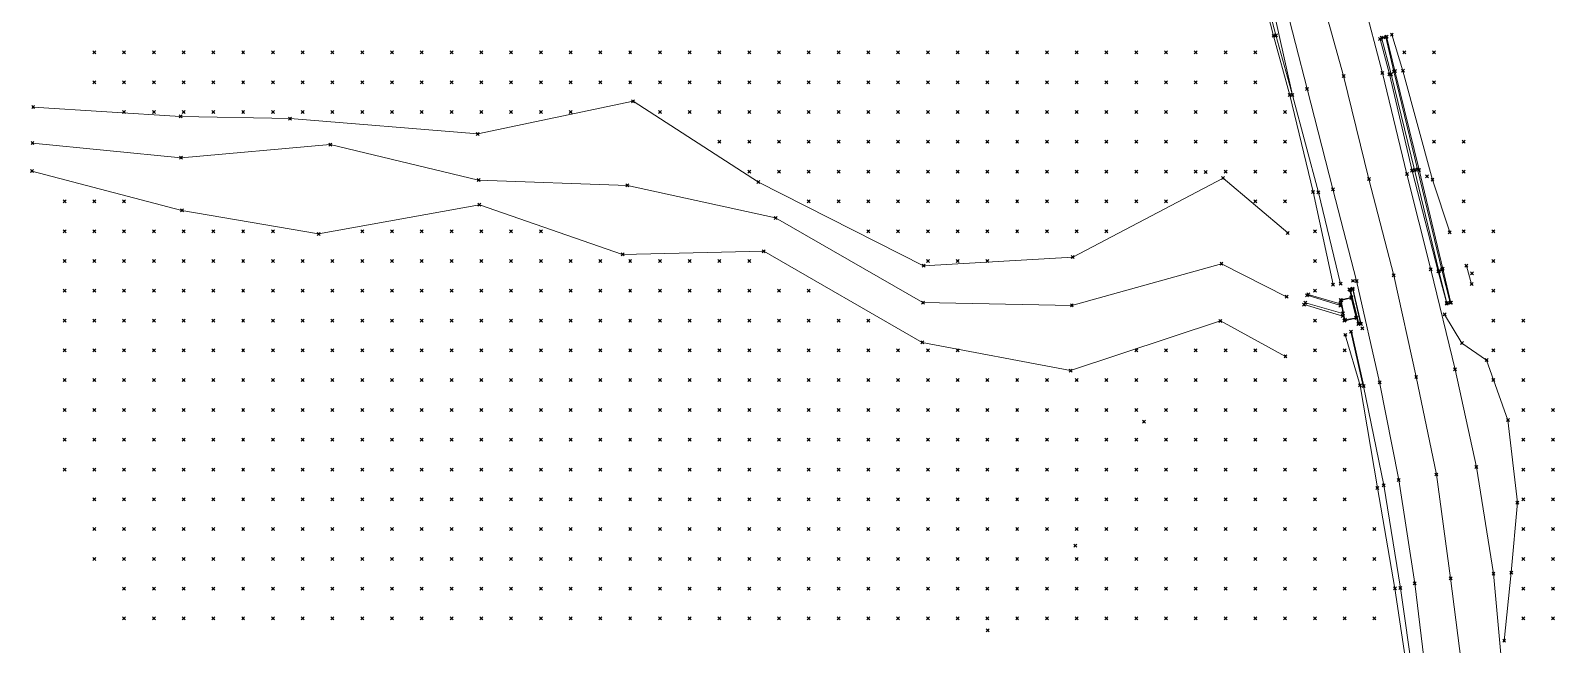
# Model space of a CAD drawing. Header units: metres. Extents: x 441556 to 446409, y 432338 to 461058.
# Drawn here: x 442397.5 to 442551, y 455675.7 to 455737.5 of the extents above; entities that cross this region are included whole.
import ezdxf

# ---------------------------------------------------------------- set-up
doc = ezdxf.new("R2010")
doc.units = ezdxf.units.M
doc.header["$MEASUREMENT"] = 0
doc.header["$PDMODE"] = 35
doc.header["$PDSIZE"] = 0.15
for name, color, linetype, lineweight in [('DTM-BRE-RevN_GRP_ CAROSABIL', 2, 'Continuous', 0), ('DTM-BRE-RevN_GRP_ACOSTAMENT', 2, 'Continuous', 0), ('DTM-BRE-RevN_GRP_AX', 2, 'Continuous', 0), ('DTM-BRE-RevN_GRP_CAMERA CADERE JOS', 2, 'Continuous', 0), ('DTM-BRE-RevN_GRP_CAMERA CADERE SUS', 2, 'Continuous', 0), ('DTM-BRE-RevN_GRP_CANAL', 2, 'Continuous', 0), ('DTM-BRE-RevN_GRP_FIRUL APEI', 2, 'Continuous', 0), ('DTM-BRE-RevN_GRP_PARAPET BETON_JOS', 2, 'Continuous', 0), ('DTM-BRE-RevN_GRP_PARAPET BETON_SUS', 2, 'Continuous', 0), ('DTM-BRE-RevN_GRP_RAU', 2, 'Continuous', 0), ('DTM-BRE-RevN_GRP_SANT BETON JOS', 2, 'Continuous', 0), ('DTM-BRE-RevN_GRP_SANT BETON SUS', 2, 'Continuous', 0), ('DTM-BRE-RevN_GRP_TALUZ SUS', 2, 'Continuous', 0), ('DTM-BRE-RevN_GRP_ZID SPRIJIN JOS', 2, 'Continuous', 0), ('DTM-BRE-RevN_GRP_ZID SPRIJIN SUS', 2, 'Continuous', 0), ('DTM-BRE-RevN_YP_RevG', 1, 'Continuous', 0), ('DTM-BRE-RevN_YP_RevK_0YP', 1, 'Continuous', 0), ('DTM-BRE-RevN_YP_RevN', 1, 'Continuous', 30), ('DTM-NOK-RevN_LIDAR_co_lidar', 91, 'Continuous', 0), ('DTM-NOK-RevN_RTK', 32, 'Continuous', 0)]:
    doc.layers.add(name, color=color, linetype=linetype, lineweight=lineweight)

msp = doc.modelspace()

# ---------------------------------------------------------------- linework, layer by layer
at = {"layer": 'DTM-BRE-RevN_GRP_ CAROSABIL'}
for p, q in [((442523.661, 455741.172, 365.304), (442526.093, 455731.658, 365.278)), ((442531.255, 455742.562, 365.131), (442533.689, 455733.25, 365.251)), ((442533.689, 455733.25, 365.251), (442536.16, 455723.083, 365.33)), ((442526.093, 455731.658, 365.278), (442528.703, 455721.552, 365.219)), ((442536.16, 455723.083, 365.33), (442538.567, 455713.488, 365.336)), ((442528.703, 455721.552, 365.219), (442531.088, 455712.329, 365.204)), ((442538.567, 455713.488, 365.336), (442541.008, 455703.41, 365.351)), ((442531.088, 455712.329, 365.204), (442533.41, 455702.128, 365.21)), ((442541.008, 455703.41, 365.351), (442543.159, 455693.591, 365.308)), ((442533.41, 455702.128, 365.21), (442535.333, 455692.284, 365.05)), ((442543.159, 455693.591, 365.308), (442544.882, 455682.862, 365.295)), ((442535.333, 455692.284, 365.05), (442536.95, 455681.875, 365.142)), ((442544.882, 455682.862, 365.295), (442545.829, 455672.532, 365.248)), ((442536.95, 455681.875, 365.142), (442538.191, 455671.757, 365.074))]:
    msp.add_line(p, q, dxfattribs=at)
at = {"layer": 'DTM-BRE-RevN_GRP_ACOSTAMENT'}
for p, q in [((442539.962, 455708.949, 365.395), (442541.699, 455706.062, 365.388)), ((442541.699, 455706.062, 365.388), (442544.187, 455704.352, 365.39)), ((442544.187, 455704.352, 365.39), (442546.338, 455698.314, 365.331)), ((442546.338, 455698.314, 365.331), (442547.289, 455690.015, 365.264)), ((442547.289, 455690.015, 365.264), (442546.664, 455682.967, 365.308)), ((442546.664, 455682.967, 365.308), (442545.957, 455676.103, 365.278))]:
    msp.add_line(p, q, dxfattribs=at)
at = {"layer": 'DTM-BRE-RevN_GRP_AX'}
for p, q in [((442529.773, 455732.962, 365.228), (442527.253, 455742.061, 365.206)), ((442532.335, 455722.572, 365.321), (442529.773, 455732.962, 365.228)), ((442534.829, 455712.885, 365.231), (442532.335, 455722.572, 365.321)), ((442537.09, 455702.654, 365.222), (442534.829, 455712.885, 365.231)), ((442539.138, 455692.838, 365.201), (442537.09, 455702.654, 365.222)), ((442540.565, 455682.393, 365.183), (442539.138, 455692.838, 365.201)), ((442541.856, 455672.253, 365.105), (442540.565, 455682.393, 365.183))]:
    msp.add_line(p, q, dxfattribs=at)
at = {"layer": 'DTM-BRE-RevN_GRP_CAMERA CADERE JOS'}
for p, q in [((442529.545, 455710.365, 363.741), (442530.553, 455710.614, 363.814)), ((442530.553, 455710.614, 363.814), (442531.031, 455708.62, 363.639)), ((442529.915, 455708.412, 363.745), (442529.545, 455710.365, 363.741)), ((442531.031, 455708.62, 363.639), (442529.915, 455708.412, 363.745))]:
    msp.add_line(p, q, dxfattribs=at)
at = {"layer": 'DTM-BRE-RevN_GRP_CAMERA CADERE SUS'}
for p, q in [((442529.476, 455710.407, 365.773), (442530.557, 455710.672, 364.987)), ((442529.858, 455708.323, 365.811), (442529.476, 455710.407, 365.773)), ((442530.557, 455710.672, 364.987), (442531.08, 455708.585, 364.958)), ((442531.08, 455708.585, 364.958), (442529.858, 455708.323, 365.811))]:
    msp.add_line(p, q, dxfattribs=at)
at = {"layer": 'DTM-BRE-RevN_GRP_CANAL'}
msp.add_line((442542.675, 455712.004, 364.599), (442542.15, 455713.848, 364.605), dxfattribs=at)
at = {"layer": 'DTM-BRE-RevN_GRP_FIRUL APEI'}
for p, q in [((442397.684, 455726.201, 420.367), (442412.659, 455724.732, 411.711)), ((442412.659, 455724.732, 411.711), (442427.686, 455726.045, 403.162)), ((442427.686, 455726.045, 403.162), (442442.622, 455722.478, 395.925)), ((442442.622, 455722.478, 395.925), (442457.615, 455721.949, 391.175)), ((442457.615, 455721.949, 391.175), (442472.556, 455718.67, 386.175)), ((442472.556, 455718.67, 386.175), (442487.4, 455710.143, 380.532)), ((442502.398, 455709.864, 374.247), (442517.478, 455714.055, 369.728)), ((442517.478, 455714.055, 369.728), (442524.039, 455710.729, 367.036)), ((442487.4, 455710.143, 380.532), (442502.398, 455709.864, 374.247))]:
    msp.add_line(p, q, dxfattribs=at)
at = {"layer": 'DTM-BRE-RevN_GRP_PARAPET BETON_JOS'}
for p, q in [((442533.449, 455736.673, 365.242), (442534.11, 455736.918, 364.957)), ((442534.393, 455733.141, 365.268), (442533.449, 455736.673, 365.242)), ((442534.11, 455736.918, 364.957), (442534.954, 455733.475, 364.826)), ((442534.954, 455733.475, 364.826), (442537.386, 455723.503, 365.559)), ((442536.672, 455723.424, 365.359), (442534.393, 455733.141, 365.268)), ((442539.31, 455713.284, 365.397), (442536.672, 455723.424, 365.359)), ((442537.386, 455723.503, 365.559), (442539.773, 455713.548, 364.773)), ((442539.773, 455713.548, 364.773), (442540.592, 455710.137, 365.226)), ((442540.18, 455710.04, 365.422), (442539.31, 455713.284, 365.397)), ((442530.366, 455711.464, 364.984), (442530.695, 455711.559, 365.174)), ((442531.252, 455707.977, 364.978), (442530.366, 455711.464, 364.984)), ((442530.695, 455711.559, 365.174), (442531.536, 455707.982, 365.256)), ((442540.592, 455710.137, 365.226), (442540.18, 455710.04, 365.422)), ((442531.536, 455707.982, 365.256), (442531.252, 455707.977, 364.978))]:
    msp.add_line(p, q, dxfattribs=at)
at = {"layer": 'DTM-BRE-RevN_GRP_PARAPET BETON_SUS'}
for p, q in [((442533.611, 455736.834, 365.572), (442534.024, 455736.851, 365.581)), ((442534.559, 455733.128, 365.723), (442533.611, 455736.834, 365.572)), ((442534.024, 455736.851, 365.581), (442534.851, 455733.41, 365.678)), ((442536.93, 455723.509, 365.853), (442534.559, 455733.128, 365.723)), ((442534.851, 455733.41, 365.678), (442537.238, 455723.577, 365.837)), ((442539.377, 455713.336, 365.577), (442536.93, 455723.509, 365.853)), ((442537.238, 455723.577, 365.837), (442539.693, 455713.444, 365.519)), ((442540.176, 455710.088, 365.541), (442539.377, 455713.336, 365.577)), ((442539.693, 455713.444, 365.519), (442540.53, 455710.142, 365.536)), ((442530.467, 455711.41, 365.504), (442530.702, 455711.462, 365.529)), ((442531.322, 455708.013, 365.513), (442530.467, 455711.41, 365.504)), ((442530.702, 455711.462, 365.529), (442531.498, 455708.029, 365.488)), ((442540.53, 455710.142, 365.536), (442540.176, 455710.088, 365.541)), ((442531.498, 455708.029, 365.488), (442531.322, 455708.013, 365.513))]:
    msp.add_line(p, q, dxfattribs=at)
at = {"layer": 'DTM-BRE-RevN_GRP_RAU'}
for p, q in [((442442.551, 455727.121, 397.376), (442458.189, 455730.421, 394.982)), ((442458.189, 455730.421, 394.982), (442470.823, 455722.276, 387.6)), ((442397.751, 455729.825, 421.554), (442412.605, 455728.886, 414.021)), ((442412.605, 455728.886, 414.021), (442423.63, 455728.664, 409.465)), ((442423.63, 455728.664, 409.465), (442442.551, 455727.121, 397.376)), ((442397.631, 455723.389, 421.679), (442412.735, 455719.422, 416.261)), ((442470.823, 455722.276, 387.6), (442487.469, 455713.856, 383.389)), ((442502.488, 455714.72, 377.675), (442517.639, 455722.679, 375.165)), ((442517.639, 455722.679, 375.165), (442524.158, 455717.156, 369.465)), ((442426.51, 455717.056, 408.496), (442442.714, 455719.99, 396.83)), ((442442.714, 455719.99, 396.83), (442457.138, 455714.992, 394.08)), ((442412.735, 455719.422, 416.261), (442426.51, 455717.056, 408.496)), ((442457.138, 455714.992, 394.08), (442471.357, 455715.318, 388.028)), ((442471.357, 455715.318, 388.028), (442487.326, 455706.143, 383.818)), ((442487.469, 455713.856, 383.389), (442502.488, 455714.72, 377.675)), ((442502.276, 455703.293, 379.961), (442517.371, 455708.306, 372.603)), ((442517.371, 455708.306, 372.603), (442523.927, 455704.73, 372.036)), ((442487.326, 455706.143, 383.818), (442502.276, 455703.293, 379.961))]:
    msp.add_line(p, q, dxfattribs=at)
at = {"layer": 'DTM-BRE-RevN_GRP_SANT BETON JOS'}
for p, q in [((442529.464, 455709.843, 365.495), (442526.106, 455710.885, 366.054)), ((442529.708, 455709.06, 365.513), (442525.935, 455710.136, 366.06))]:
    msp.add_line(p, q, dxfattribs=at)
at = {"layer": 'DTM-BRE-RevN_GRP_SANT BETON SUS'}
for p, q in [((442529.437, 455710.032, 365.941), (442526.214, 455710.965, 366.527)), ((442529.697, 455708.786, 365.942), (442525.805, 455709.936, 366.541))]:
    msp.add_line(p, q, dxfattribs=at)
at = {"layer": 'DTM-BRE-RevN_GRP_TALUZ SUS'}
for p, q in [((442535.756, 455733.492, 364.76), (442534.639, 455737.125, 364.947)), ((442538.737, 455722.511, 365.514), (442535.756, 455733.492, 364.76)), ((442540.476, 455717.224, 365.44), (442538.737, 455722.511, 365.514))]:
    msp.add_line(p, q, dxfattribs=at)
at = {"layer": 'DTM-BRE-RevN_GRP_ZID SPRIJIN JOS'}
msp.add_line((442522.957, 455737.053, 365.238), (442521.974, 455740.809, 365.249), dxfattribs=at)
at = {"layer": 'DTM-BRE-RevN_GRP_ZID SPRIJIN SUS'}
msp.add_line((442522.73, 455737.002, 366.14), (442521.781, 455740.705, 366.203), dxfattribs=at)
at = {"layer": 'DTM-BRE-RevN_YP_RevG'}
for p, q in [((442522.73, 455737.002, 366.14), (442524.354, 455731.041, 366.081)), ((442524.626, 455731.044, 365.248), (442522.957, 455737.053, 365.238)), ((442524.354, 455731.041, 366.081), (442526.703, 455721.288, 365.964)), ((442527.238, 455721.245, 365.146), (442524.626, 455731.044, 365.248)), ((442526.703, 455721.288, 365.964), (442528.719, 455711.962, 365.828)), ((442529.473, 455712.04, 365.064), (442527.238, 455721.245, 365.146)), ((442529.94, 455706.898, 365.772), (442531.439, 455701.807, 365.744)), ((442531.439, 455701.807, 365.744), (442533.183, 455691.484, 365.772)), ((442533.82, 455691.755, 365.111), (442531.794, 455701.732, 365.062)), ((442533.183, 455691.484, 365.772), (442534.945, 455681.363, 365.751)), ((442535.499, 455681.403, 365.033), (442533.82, 455691.755, 365.111)), ((442534.945, 455681.363, 365.751), (442536.445, 455671.454, 365.751)), ((442536.892, 455671.7, 365.018), (442535.499, 455681.403, 365.033))]:
    msp.add_line(p, q, dxfattribs=at)
at = {"layer": 'DTM-BRE-RevN_YP_RevK_0YP'}
msp.add_line((442522.402, 455740.969, 365.183), (442524.626, 455731.044, 365.248), dxfattribs=at)
at = {"layer": 'DTM-BRE-RevN_YP_RevN'}
msp.add_line((442531.794, 455701.732, 365.062), (442530.536, 455707.22, 365.045), dxfattribs=at)
at = {"layer": 'DTM-NOK-RevN_LIDAR_co_lidar'}
for p in [(442403.912, 455735.329, 421.896), (442406.911, 455735.329, 421.152), (442409.911, 455735.329, 420.83), (442412.91, 455735.329, 420.114), (442415.909, 455735.329, 419.145), (442418.909, 455735.329, 417.481), (442421.908, 455735.329, 415.653), (442424.907, 455735.329, 413.066), (442427.907, 455735.329, 410.793), (442430.906, 455735.329, 409.14), (442433.905, 455735.329, 407.251), (442436.905, 455735.329, 404.929), (442439.904, 455735.329, 403.283), (442442.903, 455735.329, 402.751), (442445.903, 455735.329, 402.515), (442448.902, 455735.329, 401.461), (442451.901, 455735.329, 399.577), (442454.901, 455735.329, 398.392), (442457.9, 455735.329, 398.086), (442460.9, 455735.329, 397.546), (442463.899, 455735.329, 396.671), (442466.898, 455735.329, 396.142), (442469.898, 455735.329, 395.823), (442472.897, 455735.329, 394.977), (442475.896, 455735.329, 394.183), (442478.896, 455735.329, 392.554), (442481.895, 455735.329, 391.455), (442484.894, 455735.329, 390.249), (442487.894, 455735.329, 388.651), (442490.893, 455735.329, 387.306), (442493.892, 455735.329, 386.203), (442496.892, 455735.329, 385.121), (442499.891, 455735.329, 383.403), (442502.89, 455735.329, 381.316), (442505.89, 455735.329, 379.392), (442508.889, 455735.329, 377.748), (442511.888, 455735.329, 375.886), (442514.888, 455735.329, 373.52), (442517.887, 455735.329, 371.033), (442520.886, 455735.329, 368.176), (442535.883, 455735.329, 363.792), (442538.882, 455735.329, 362.556), (442403.912, 455732.33, 419.489), (442406.911, 455732.33, 418.35), (442409.911, 455732.33, 417.855), (442412.91, 455732.33, 417.537), (442415.909, 455732.33, 416.488), (442418.909, 455732.33, 414.925), (442421.908, 455732.33, 413.208), (442424.907, 455732.33, 410.564), (442427.907, 455732.33, 408.416), (442430.906, 455732.33, 406.641), (442433.905, 455732.33, 405.329), (442436.905, 455732.33, 403.254), (442439.904, 455732.33, 401.376), (442442.903, 455732.33, 400.503), (442445.903, 455732.33, 399.675), (442448.902, 455732.33, 398.47), (442451.901, 455732.33, 397.202), (442454.901, 455732.33, 396.5), (442457.9, 455732.33, 396.327), (442460.9, 455732.33, 395.9), (442463.899, 455732.33, 395), (442466.898, 455732.33, 394.19), (442469.898, 455732.33, 393.609), (442472.897, 455732.33, 392.741), (442475.896, 455732.33, 392), (442478.896, 455732.33, 390.781), (442481.895, 455732.33, 390.102), (442484.894, 455732.33, 389.403), (442487.894, 455732.33, 388.235), (442490.893, 455732.33, 387.089), (442493.892, 455732.33, 386.072), (442496.892, 455732.33, 384.979), (442499.891, 455732.33, 383.648), (442502.89, 455732.33, 382.453), (442505.89, 455732.33, 381.264), (442508.889, 455732.33, 379.494), (442511.888, 455732.33, 377.092), (442514.888, 455732.33, 374.474), (442517.887, 455732.33, 371.707), (442520.886, 455732.33, 368.692), (442538.882, 455732.33, 363.055), (442406.911, 455729.33, 416.516), (442409.911, 455729.33, 415.257), (442412.91, 455729.33, 414.784), (442415.909, 455729.33, 413.653), (442418.909, 455729.33, 412.007), (442421.908, 455729.33, 410.21), (442424.907, 455729.33, 408.051), (442427.907, 455729.33, 405.957), (442430.906, 455729.33, 403.736), (442433.905, 455729.33, 402.518), (442436.905, 455729.33, 401.048), (442439.904, 455729.33, 399.485), (442442.903, 455729.33, 398.471), (442445.903, 455729.33, 397.372), (442448.902, 455729.33, 396.178), (442451.901, 455729.33, 395.244), (442460.9, 455729.33, 393.984), (442463.899, 455729.33, 393.425), (442466.898, 455729.33, 392.828), (442469.898, 455729.33, 391.866), (442472.897, 455729.33, 390.937), (442475.896, 455729.33, 390.003), (442478.896, 455729.33, 389.062), (442481.895, 455729.33, 388.534), (442484.894, 455729.33, 388.19), (442487.894, 455729.33, 387.413), (442490.893, 455729.33, 386.409), (442493.892, 455729.33, 385.531), (442496.892, 455729.33, 384.588), (442499.891, 455729.33, 383.627), (442502.89, 455729.33, 382.742), (442505.89, 455729.33, 381.77), (442508.889, 455729.33, 380.252), (442511.888, 455729.33, 378.064), (442514.888, 455729.33, 375.503), (442517.887, 455729.33, 372.62), (442520.886, 455729.33, 369.613), (442523.886, 455729.33, 367.089), (442538.882, 455729.33, 363.499), (442466.898, 455726.331, 391.257), (442469.898, 455726.331, 390.362), (442472.897, 455726.331, 389.479), (442475.896, 455726.331, 388.661), (442478.896, 455726.331, 387.856), (442481.895, 455726.331, 387.29), (442484.894, 455726.331, 386.994), (442487.894, 455726.331, 386.479), (442490.893, 455726.331, 385.621), (442493.892, 455726.331, 384.766), (442496.892, 455726.331, 383.92), (442499.891, 455726.331, 382.857), (442502.89, 455726.331, 381.756), (442505.89, 455726.331, 380.787), (442508.889, 455726.331, 379.746), (442511.888, 455726.331, 378.315), (442514.888, 455726.331, 376.344), (442517.887, 455726.331, 373.837), (442520.886, 455726.331, 370.821), (442523.886, 455726.331, 367.658), (442538.882, 455726.331, 364.021), (442541.882, 455726.331, 362.906), (442469.898, 455723.332, 388.814), (442472.897, 455723.332, 388.139), (442475.896, 455723.332, 387.538), (442478.896, 455723.332, 386.943), (442481.895, 455723.332, 386.467), (442484.894, 455723.332, 386.084), (442487.894, 455723.332, 385.591), (442490.893, 455723.332, 384.941), (442493.892, 455723.332, 384.089), (442496.892, 455723.332, 382.967), (442499.891, 455723.332, 381.708), (442502.89, 455723.332, 380.558), (442505.89, 455723.332, 379.525), (442508.889, 455723.332, 378.437), (442511.888, 455723.332, 377.331), (442514.888, 455723.332, 376.077), (442515.893, 455723.277, 375.866), (442517.887, 455723.332, 374.186), (442520.886, 455723.332, 371.596), (442523.886, 455723.332, 368.555), (442541.882, 455723.332, 363.617), (442400.913, 455720.332, 422.284), (442403.912, 455720.332, 420.534), (442406.911, 455720.332, 418.804), (442475.896, 455720.332, 386.104), (442478.896, 455720.332, 385.671), (442481.895, 455720.332, 385.785), (442484.894, 455720.332, 385.41), (442487.894, 455720.332, 384.877), (442490.893, 455720.332, 384.273), (442493.892, 455720.332, 383.486), (442496.892, 455720.332, 382.233), (442499.891, 455720.332, 380.589), (442502.89, 455720.332, 379.291), (442505.89, 455720.332, 378.226), (442508.889, 455720.332, 376.974), (442511.888, 455720.332, 375.7), (442520.886, 455720.332, 371.513), (442523.886, 455720.332, 369.442), (442541.882, 455720.332, 364.043), (442400.913, 455717.333, 423.964), (442403.912, 455717.333, 422.63), (442406.911, 455717.333, 420.769), (442409.911, 455717.333, 418.526), (442412.91, 455717.333, 417.056), (442415.909, 455717.333, 415.252), (442418.909, 455717.333, 414.094), (442421.908, 455717.333, 412.745), (442430.906, 455717.333, 407.693), (442433.905, 455717.333, 404.735), (442436.905, 455717.333, 402.629), (442439.904, 455717.333, 401.264), (442442.903, 455717.333, 399.593), (442445.903, 455717.333, 398.053), (442448.902, 455717.333, 396.708), (442481.895, 455717.333, 384.766), (442484.894, 455717.333, 384.608), (442487.894, 455717.333, 384.101), (442490.893, 455717.333, 383.488), (442493.892, 455717.333, 382.75), (442496.892, 455717.333, 381.674), (442499.891, 455717.333, 379.942), (442502.89, 455717.333, 378.139), (442505.89, 455717.333, 376.554), (442526.885, 455717.333, 367.019), (442541.882, 455717.333, 364.199), (442544.881, 455717.333, 363.123), (442400.913, 455714.334, 425.742), (442403.912, 455714.334, 424.565), (442406.911, 455714.334, 422.789), (442409.911, 455714.334, 420.819), (442412.91, 455714.334, 419.424), (442415.909, 455714.334, 418.037), (442418.909, 455714.334, 416.834), (442421.908, 455714.334, 415.5), (442424.907, 455714.334, 413.93), (442427.907, 455714.334, 412.278), (442430.906, 455714.334, 410.488), (442433.905, 455714.334, 408.596), (442436.905, 455714.334, 406.448), (442439.904, 455714.334, 404.605), (442442.903, 455714.334, 402.751), (442445.903, 455714.334, 400.707), (442448.902, 455714.334, 398.987), (442451.901, 455714.334, 397.498), (442454.901, 455714.334, 396.119), (442457.9, 455714.334, 394.125), (442460.9, 455714.334, 392.671), (442463.899, 455714.334, 391.207), (442466.898, 455714.334, 390.066), (442469.898, 455714.334, 388.973), (442487.894, 455714.334, 383.029), (442490.893, 455714.334, 382.255), (442493.892, 455714.334, 381.308), (442526.885, 455714.334, 367.18), (442544.881, 455714.334, 363.436), (442400.913, 455711.334, 428.085), (442403.912, 455711.334, 426.483), (442406.911, 455711.334, 424.848), (442409.911, 455711.334, 423.36), (442412.91, 455711.334, 421.901), (442415.909, 455711.334, 420.498), (442418.909, 455711.334, 419.116), (442421.908, 455711.334, 418.179), (442424.907, 455711.334, 416.88), (442427.907, 455711.334, 415.279), (442430.906, 455711.334, 413.745), (442433.905, 455711.334, 411.788), (442436.905, 455711.334, 409.852), (442439.904, 455711.334, 408.084), (442442.903, 455711.334, 406.072), (442445.903, 455711.334, 403.897), (442448.902, 455711.334, 401.81), (442451.901, 455711.334, 400.025), (442454.901, 455711.334, 398.392), (442457.9, 455711.334, 396), (442460.9, 455711.334, 394.112), (442463.899, 455711.334, 392.819), (442466.898, 455711.334, 391.778), (442469.898, 455711.334, 390.37), (442472.897, 455711.334, 388.312), (442475.896, 455711.334, 386.578), (442526.885, 455711.334, 366.998), (442544.881, 455711.334, 363.966), (442400.913, 455708.335, 430.201), (442403.912, 455708.335, 428.357), (442406.911, 455708.335, 427.058), (442409.911, 455708.335, 425.558), (442412.91, 455708.335, 424.344), (442415.909, 455708.335, 423.243), (442418.909, 455708.335, 421.948), (442421.908, 455708.335, 420.637), (442424.907, 455708.335, 419.841), (442427.907, 455708.335, 418.581), (442430.906, 455708.335, 416.854), (442433.905, 455708.335, 415.077), (442436.905, 455708.335, 413.184), (442439.904, 455708.335, 411), (442442.903, 455708.335, 408.814), (442445.903, 455708.335, 406.948), (442448.902, 455708.335, 405.031), (442451.901, 455708.335, 402.542), (442454.901, 455708.335, 399.877), (442457.9, 455708.335, 397.623), (442460.9, 455708.335, 395.716), (442463.899, 455708.335, 394.798), (442466.898, 455708.335, 394.202), (442469.898, 455708.335, 392.537), (442472.897, 455708.335, 389.944), (442475.896, 455708.335, 388.544), (442478.896, 455708.335, 386.734), (442481.895, 455708.335, 385.201), (442526.885, 455708.335, 367.45), (442544.881, 455708.335, 364.936), (442547.88, 455708.335, 363.536), (442400.913, 455705.336, 433.055), (442403.912, 455705.336, 430.976), (442406.911, 455705.336, 429.705), (442409.911, 455705.336, 428.321), (442412.91, 455705.336, 427.094), (442415.909, 455705.336, 426.336), (442418.909, 455705.336, 425.377), (442421.908, 455705.336, 423.542), (442424.907, 455705.336, 422.759), (442427.907, 455705.336, 422.141), (442430.906, 455705.336, 420.039), (442433.905, 455705.336, 418.27), (442436.905, 455705.336, 416.14), (442439.904, 455705.336, 413.493), (442442.903, 455705.336, 411.262), (442445.903, 455705.336, 409.02), (442448.902, 455705.336, 406.4), (442451.901, 455705.336, 403.715), (442454.901, 455705.336, 401.144), (442457.9, 455705.336, 399.545), (442460.9, 455705.336, 398.717), (442463.899, 455705.336, 397.777), (442466.898, 455705.336, 397.251), (442469.898, 455705.336, 395.712), (442472.897, 455705.336, 393.598), (442475.896, 455705.336, 391.659), (442478.896, 455705.336, 389.634), (442481.895, 455705.336, 387.966), (442484.894, 455705.336, 385.581), (442487.894, 455705.336, 382.957), (442490.893, 455705.336, 380.72), (442508.889, 455705.336, 376.513), (442511.888, 455705.336, 375.276), (442514.888, 455705.336, 373.824), (442517.887, 455705.336, 372.6), (442520.886, 455705.336, 371.625), (442526.885, 455705.336, 369.685), (442529.884, 455705.336, 366.63), (442544.881, 455705.336, 365.252), (442547.88, 455705.336, 363.823), (442400.913, 455702.336, 436.153), (442403.912, 455702.336, 433.193), (442406.911, 455702.336, 432.432), (442409.911, 455702.336, 431.292), (442412.91, 455702.336, 430.047), (442415.909, 455702.336, 429.138), (442418.909, 455702.336, 428.959), (442421.908, 455702.336, 427.554), (442424.907, 455702.336, 425.646), (442427.907, 455702.336, 423.804), (442430.906, 455702.336, 422.076), (442433.905, 455702.336, 420.041), (442436.905, 455702.336, 417.597), (442439.904, 455702.336, 414.764), (442442.903, 455702.336, 412.221), (442445.903, 455702.336, 410.152), (442448.902, 455702.336, 407.364), (442451.901, 455702.336, 404.178), (442454.901, 455702.336, 402.618), (442457.9, 455702.336, 402.104), (442460.9, 455702.336, 401.552), (442463.899, 455702.336, 400.754), (442466.898, 455702.336, 400.203), (442469.898, 455702.336, 399.148), (442472.897, 455702.336, 395.889), (442475.896, 455702.336, 394.242), (442478.896, 455702.336, 393.256), (442481.895, 455702.336, 391.445), (442484.894, 455702.336, 388.815), (442487.894, 455702.336, 385.276), (442490.893, 455702.336, 383.118), (442493.892, 455702.336, 381.722), (442496.892, 455702.336, 380.579), (442499.891, 455702.336, 379.978), (442502.89, 455702.336, 379.478), (442505.89, 455702.336, 378.378), (442508.889, 455702.336, 376.853), (442511.888, 455702.336, 375.579), (442514.888, 455702.336, 374.667), (442517.887, 455702.336, 373.844), (442520.886, 455702.336, 373.089), (442523.886, 455702.336, 372.172), (442526.885, 455702.336, 370.791), (442529.884, 455702.336, 367.543), (442544.881, 455702.336, 365.348), (442547.88, 455702.336, 364.294), (442400.913, 455699.337, 440.063), (442403.912, 455699.337, 437.882), (442406.911, 455699.337, 435.731), (442409.911, 455699.337, 434.663), (442412.91, 455699.337, 433.438), (442415.909, 455699.337, 432.691), (442418.909, 455699.337, 431.94), (442421.908, 455699.337, 430.262), (442424.907, 455699.337, 428.119), (442427.907, 455699.337, 425.678), (442430.906, 455699.337, 423.121), (442433.905, 455699.337, 420.757), (442436.905, 455699.337, 418.305), (442439.904, 455699.337, 415.251), (442442.903, 455699.337, 412.217), (442445.903, 455699.337, 409.601), (442448.902, 455699.337, 407.415), (442451.901, 455699.337, 406.292), (442454.901, 455699.337, 405.875), (442457.9, 455699.337, 405.482), (442460.9, 455699.337, 405.092), (442463.899, 455699.337, 404.571), (442466.898, 455699.337, 404.397), (442469.898, 455699.337, 404.126), (442472.897, 455699.337, 401.812), (442475.896, 455699.337, 398.346), (442478.896, 455699.337, 396.979), (442481.895, 455699.337, 395.211), (442484.894, 455699.337, 390.464), (442487.894, 455699.337, 387.48), (442490.893, 455699.337, 385.827), (442493.892, 455699.337, 384.079), (442496.892, 455699.337, 382.018), (442499.891, 455699.337, 380.431), (442502.89, 455699.337, 379.39), (442505.89, 455699.337, 378.392), (442508.889, 455699.337, 377.434), (442509.659, 455698.158, 377.71), (442511.888, 455699.337, 376.672), (442514.888, 455699.337, 375.797), (442517.887, 455699.337, 374.712), (442520.886, 455699.337, 373.731), (442523.886, 455699.337, 372.722), (442526.885, 455699.337, 371.483), (442529.884, 455699.337, 368.11), (442547.88, 455699.337, 364.359), (442550.88, 455699.337, 363.03), (442400.913, 455696.338, 443.198), (442403.912, 455696.338, 441.402), (442406.911, 455696.338, 439.244), (442409.911, 455696.338, 437.738), (442412.91, 455696.338, 436.458), (442415.909, 455696.338, 434.847), (442418.909, 455696.338, 433.391), (442421.908, 455696.338, 431.293), (442424.907, 455696.338, 429.102), (442427.907, 455696.338, 426.399), (442430.906, 455696.338, 423.486), (442433.905, 455696.338, 421.425), (442436.905, 455696.338, 418.614), (442439.904, 455696.338, 415.267), (442442.903, 455696.338, 412.687), (442445.903, 455696.338, 410.976), (442448.902, 455696.338, 410.182), (442451.901, 455696.338, 409.847), (442454.901, 455696.338, 409.298), (442457.9, 455696.338, 409.025), (442460.9, 455696.338, 408.338), (442463.899, 455696.338, 407.772), (442466.898, 455696.338, 406.881), (442469.898, 455696.338, 405.645), (442472.897, 455696.338, 403.678), (442475.896, 455696.338, 401.12), (442478.896, 455696.338, 397.971), (442481.895, 455696.338, 394.302), (442484.894, 455696.338, 391.077), (442487.894, 455696.338, 389.721), (442490.893, 455696.338, 388.639), (442493.892, 455696.338, 386.904), (442496.892, 455696.338, 384.238), (442499.891, 455696.338, 381.701), (442502.89, 455696.338, 380.044), (442505.89, 455696.338, 379.11), (442508.889, 455696.338, 378.562), (442511.888, 455696.338, 377.84), (442514.888, 455696.338, 376.586), (442517.887, 455696.338, 375.215), (442520.886, 455696.338, 374.005), (442523.886, 455696.338, 372.986), (442526.885, 455696.338, 371.709), (442529.884, 455696.338, 368.744), (442547.88, 455696.338, 364.373), (442550.88, 455696.338, 363.054), (442400.913, 455693.338, 446.31), (442403.912, 455693.338, 444.028), (442406.911, 455693.338, 441.66), (442409.911, 455693.338, 439.424), (442412.91, 455693.338, 437.538), (442415.909, 455693.338, 435.361), (442418.909, 455693.338, 433.197), (442421.908, 455693.338, 430.959), (442424.907, 455693.338, 428.522), (442427.907, 455693.338, 425.526), (442430.906, 455693.338, 422.916), (442433.905, 455693.338, 420.778), (442436.905, 455693.338, 418.401), (442439.904, 455693.338, 416.163), (442442.903, 455693.338, 414.604), (442445.903, 455693.338, 413.652), (442448.902, 455693.338, 413.156), (442451.901, 455693.338, 412.798), (442454.901, 455693.338, 412.553), (442457.9, 455693.338, 412.426), (442460.9, 455693.338, 410.952), (442463.899, 455693.338, 409.955), (442466.898, 455693.338, 408.347), (442469.898, 455693.338, 406.379), (442472.897, 455693.338, 404.056), (442475.896, 455693.338, 401.284), (442478.896, 455693.338, 397.922), (442481.895, 455693.338, 394.828), (442484.894, 455693.338, 393.129), (442487.894, 455693.338, 392.335), (442490.893, 455693.338, 391.483), (442493.892, 455693.338, 389.542), (442496.892, 455693.338, 386.734), (442499.891, 455693.338, 383.581), (442502.89, 455693.338, 381.111), (442505.89, 455693.338, 379.64), (442508.889, 455693.338, 378.857), (442511.888, 455693.338, 378.138), (442514.888, 455693.338, 376.928), (442517.887, 455693.338, 375.516), (442520.886, 455693.338, 374.188), (442523.886, 455693.338, 373.049), (442526.885, 455693.338, 371.779), (442529.884, 455693.338, 368.938), (442547.88, 455693.338, 364.437), (442550.88, 455693.338, 363.128), (442403.912, 455690.339, 444.974), (442406.911, 455690.339, 442.594), (442409.911, 455690.339, 440.042), (442412.91, 455690.339, 437.931), (442415.909, 455690.339, 435), (442418.909, 455690.339, 432.853), (442421.908, 455690.339, 430.115), (442424.907, 455690.339, 427.87), (442427.907, 455690.339, 425.744), (442430.906, 455690.339, 423.963), (442433.905, 455690.339, 422.094), (442436.905, 455690.339, 420.478), (442439.904, 455690.339, 418.793), (442442.903, 455690.339, 417.538), (442445.903, 455690.339, 416.953), (442448.902, 455690.339, 416.117), (442451.901, 455690.339, 415.205), (442454.901, 455690.339, 414.795), (442457.9, 455690.339, 414.82), (442460.9, 455690.339, 413.642), (442463.899, 455690.339, 411.478), (442466.898, 455690.339, 409.148), (442469.898, 455690.339, 406.586), (442472.897, 455690.339, 404.25), (442475.896, 455690.339, 401.362), (442478.896, 455690.339, 398.608), (442481.895, 455690.339, 396.635), (442484.894, 455690.339, 395.663), (442487.894, 455690.339, 394.939), (442490.893, 455690.339, 394), (442493.892, 455690.339, 392.465), (442496.892, 455690.339, 390.208), (442499.891, 455690.339, 385.957), (442502.89, 455690.339, 382.189), (442505.89, 455690.339, 380.016), (442508.889, 455690.339, 378.758), (442511.888, 455690.339, 378.114), (442514.888, 455690.339, 377.256), (442517.887, 455690.339, 375.924), (442520.886, 455690.339, 374.462), (442523.886, 455690.339, 373.086), (442526.885, 455690.339, 371.802), (442529.884, 455690.339, 369.708), (442547.88, 455690.339, 364.445), (442550.88, 455690.339, 363.057), (442403.912, 455687.34, 445.517), (442406.911, 455687.34, 442.739), (442409.911, 455687.34, 440.41), (442412.91, 455687.34, 437.504), (442415.909, 455687.34, 434.962), (442418.909, 455687.34, 432.663), (442421.908, 455687.34, 430.545), (442424.907, 455687.34, 428.969), (442427.907, 455687.34, 427.408), (442430.906, 455687.34, 425.812), (442433.905, 455687.34, 424.369), (442436.905, 455687.34, 423.059), (442439.904, 455687.34, 421.598), (442442.903, 455687.34, 420.626), (442445.903, 455687.34, 420.161), (442448.902, 455687.34, 419.229), (442451.901, 455687.34, 418.193), (442454.901, 455687.34, 417.648), (442457.9, 455687.34, 416.842), (442460.9, 455687.34, 415.158), (442463.899, 455687.34, 412.536), (442466.898, 455687.34, 409.681), (442469.898, 455687.34, 406.88), (442472.897, 455687.34, 404.36), (442475.896, 455687.34, 401.947), (442478.896, 455687.34, 400.102), (442481.895, 455687.34, 398.82), (442484.894, 455687.34, 398.244), (442487.894, 455687.34, 397.627), (442490.893, 455687.34, 396.793), (442493.892, 455687.34, 395.255), (442496.892, 455687.34, 393.462), (442499.891, 455687.34, 390.77), (442502.89, 455687.34, 385.193), (442505.89, 455687.34, 380.472), (442508.889, 455687.34, 378.765), (442511.888, 455687.34, 377.953), (442514.888, 455687.34, 377.272), (442517.887, 455687.34, 376.136), (442520.886, 455687.34, 374.645), (442523.886, 455687.34, 373.301), (442526.885, 455687.34, 371.974), (442529.884, 455687.34, 370.37), (442532.884, 455687.34, 367.502), (442547.88, 455687.34, 364.63), (442550.88, 455687.34, 363.241), (442502.742, 455685.682, 389.65), (442403.912, 455684.34, 445.7), (442406.911, 455684.34, 443.223), (442409.911, 455684.34, 441.129), (442412.91, 455684.34, 438.389), (442415.909, 455684.34, 436.039), (442418.909, 455684.34, 434.533), (442421.908, 455684.34, 432.613), (442424.907, 455684.34, 430.998), (442427.907, 455684.34, 429.631), (442430.906, 455684.34, 428.258), (442433.905, 455684.34, 426.784), (442436.905, 455684.34, 425.253), (442439.904, 455684.34, 424.077), (442442.903, 455684.34, 423.795), (442445.903, 455684.34, 423.573), (442448.902, 455684.34, 422.552), (442451.901, 455684.34, 421.805), (442454.901, 455684.34, 421.081), (442457.9, 455684.34, 418.538), (442460.9, 455684.34, 416.218), (442463.899, 455684.34, 413.358), (442466.898, 455684.34, 410.465), (442469.898, 455684.34, 408.093), (442472.897, 455684.34, 405.577), (442475.896, 455684.34, 403.18), (442478.896, 455684.34, 401.814), (442481.895, 455684.34, 401.445), (442484.894, 455684.34, 400.955), (442487.894, 455684.34, 400.239), (442490.893, 455684.34, 399.398), (442493.892, 455684.34, 397.964), (442496.892, 455684.34, 396.054), (442499.891, 455684.34, 393.712), (442502.89, 455684.34, 390.546), (442505.89, 455684.34, 384.152), (442508.889, 455684.34, 378.845), (442511.888, 455684.34, 377.851), (442514.888, 455684.34, 377.227), (442517.887, 455684.34, 376.318), (442520.886, 455684.34, 374.879), (442523.886, 455684.34, 373.417), (442526.885, 455684.34, 372.025), (442529.884, 455684.34, 370.518), (442532.884, 455684.34, 367.636), (442547.88, 455684.34, 364.634), (442550.88, 455684.34, 363.293), (442406.911, 455681.341, 444.127), (442409.911, 455681.341, 442.42), (442412.91, 455681.341, 440.138), (442415.909, 455681.341, 438.051), (442418.909, 455681.341, 436.47), (442421.908, 455681.341, 434.674), (442424.907, 455681.341, 433.259), (442427.907, 455681.341, 432.219), (442430.906, 455681.341, 430.965), (442433.905, 455681.341, 429.713), (442436.905, 455681.341, 428.25), (442439.904, 455681.341, 427.276), (442442.903, 455681.341, 427.003), (442445.903, 455681.341, 426.321), (442448.902, 455681.341, 425.016), (442451.901, 455681.341, 423.825), (442454.901, 455681.341, 422.223), (442457.9, 455681.341, 419.57), (442460.9, 455681.341, 417.488), (442463.899, 455681.341, 414.56), (442466.898, 455681.341, 411.767), (442469.898, 455681.341, 409.496), (442472.897, 455681.341, 407.593), (442475.896, 455681.341, 405.272), (442478.896, 455681.341, 404.16), (442481.895, 455681.341, 404.262), (442484.894, 455681.341, 403.828), (442487.894, 455681.341, 403.229), (442490.893, 455681.341, 401.981), (442493.892, 455681.341, 400.37), (442496.892, 455681.341, 398.466), (442499.891, 455681.341, 396.133), (442502.89, 455681.341, 391.735), (442505.89, 455681.341, 384.89), (442508.889, 455681.341, 379.815), (442511.888, 455681.341, 378.083), (442514.888, 455681.341, 377.109), (442517.887, 455681.341, 376.427), (442520.886, 455681.341, 375.108), (442523.886, 455681.341, 373.563), (442526.885, 455681.341, 372.182), (442529.884, 455681.341, 370.643), (442532.884, 455681.341, 368.091), (442547.88, 455681.341, 364.943), (442550.88, 455681.341, 363.384), (442406.911, 455678.341, 445.626), (442409.911, 455678.341, 444.163), (442412.91, 455678.341, 441.897), (442415.909, 455678.341, 440.169), (442418.909, 455678.341, 438.399), (442421.908, 455678.341, 436.766), (442424.907, 455678.341, 435.574), (442427.907, 455678.341, 434.598), (442430.906, 455678.341, 433.747), (442433.905, 455678.341, 433.08), (442436.905, 455678.341, 431.937), (442439.904, 455678.341, 430.602), (442442.903, 455678.341, 429.746), (442445.903, 455678.341, 429.274), (442448.902, 455678.341, 428.102), (442451.901, 455678.341, 425.828), (442454.901, 455678.341, 423.476), (442457.9, 455678.341, 420.71), (442460.9, 455678.341, 418.798), (442463.899, 455678.341, 415.893), (442466.898, 455678.341, 413.472), (442469.898, 455678.341, 411.498), (442472.897, 455678.341, 410.124), (442475.896, 455678.341, 408.319), (442478.896, 455678.341, 407.117), (442481.895, 455678.341, 406.811), (442484.894, 455678.341, 406.54), (442487.894, 455678.341, 406.278), (442490.893, 455678.341, 404.842), (442493.892, 455678.341, 402.383), (442496.892, 455678.341, 399.876), (442499.891, 455678.341, 397.278), (442502.89, 455678.341, 392.543), (442505.89, 455678.341, 385.892), (442508.889, 455678.341, 380.938), (442511.888, 455678.341, 378.533), (442514.888, 455678.341, 377.054), (442517.887, 455678.341, 376.463), (442520.886, 455678.341, 375.515), (442523.886, 455678.341, 374.027), (442526.885, 455678.341, 372.502), (442529.884, 455678.341, 370.781), (442532.884, 455678.341, 368.609), (442547.88, 455678.341, 365.089), (442550.88, 455678.341, 363.454), (442493.928, 455677.149, 402.962)]:
    msp.add_point(p, dxfattribs=at)
at = {"layer": 'DTM-NOK-RevN_RTK'}
for p in [(442522.73, 455737.002, 366.14), (442522.957, 455737.053, 365.238), (442533.449, 455736.673, 365.242), (442533.611, 455736.834, 365.572), (442534.024, 455736.851, 365.581), (442534.11, 455736.918, 364.957), (442534.639, 455737.125, 364.947), (442534.851, 455733.41, 365.678), (442534.954, 455733.475, 364.826), (442535.756, 455733.492, 364.76), (442529.773, 455732.962, 365.228), (442533.689, 455733.25, 365.251), (442534.393, 455733.141, 365.268), (442534.559, 455733.128, 365.723), (442458.189, 455730.421, 394.982), (442524.354, 455731.041, 366.081), (442524.626, 455731.044, 365.248), (442526.093, 455731.658, 365.278), (442397.751, 455729.825, 421.554), (442412.605, 455728.886, 414.021), (442423.63, 455728.664, 409.465), (442397.684, 455726.201, 420.367), (442427.686, 455726.045, 403.162), (442442.551, 455727.121, 397.376), (442412.659, 455724.732, 411.711), (442397.631, 455723.389, 421.679), (442517.639, 455722.679, 375.165), (442532.335, 455722.572, 365.321), (442536.16, 455723.083, 365.33), (442536.672, 455723.424, 365.359), (442536.93, 455723.509, 365.853), (442537.238, 455723.577, 365.837), (442537.386, 455723.503, 365.559), (442538.194, 455722.847, 365.744), (442442.622, 455722.478, 395.925), (442457.615, 455721.949, 391.175), (442470.823, 455722.276, 387.6), (442526.703, 455721.288, 365.964), (442527.238, 455721.245, 365.146), (442528.703, 455721.552, 365.219), (442538.737, 455722.511, 365.514), (442442.714, 455719.99, 396.83), (442412.735, 455719.422, 416.261), (442472.556, 455718.67, 386.175), (442426.51, 455717.056, 408.496), (442524.158, 455717.156, 369.465), (442540.476, 455717.224, 365.44), (442457.138, 455714.992, 394.08), (442471.357, 455715.318, 388.028), (442487.469, 455713.856, 383.389), (442502.488, 455714.72, 377.675), (442517.478, 455714.055, 369.728), (442538.567, 455713.488, 365.336), (442539.377, 455713.336, 365.577), (442539.693, 455713.444, 365.519), (442539.773, 455713.548, 364.773), (442542.15, 455713.848, 364.605), (442528.719, 455711.962, 365.828), (442529.473, 455712.04, 365.064), (442530.724, 455712.335, 365.152), (442531.088, 455712.329, 365.204), (442534.829, 455712.885, 365.231), (442539.31, 455713.284, 365.397), (442542.675, 455712.004, 364.599), (442542.706, 455713.076, 363.215), (442524.039, 455710.729, 367.036), (442526.106, 455710.885, 366.054), (442526.214, 455710.965, 366.527), (442529.476, 455710.407, 365.773), (442529.545, 455710.365, 363.741), (442530.366, 455711.464, 364.984), (442530.467, 455711.41, 365.504), (442530.553, 455710.614, 363.814), (442530.557, 455710.672, 364.987), (442530.695, 455711.559, 365.174), (442530.702, 455711.462, 365.529), (442487.4, 455710.143, 380.532), (442502.398, 455709.864, 374.247), (442525.805, 455709.936, 366.541), (442525.935, 455710.136, 366.06), (442529.437, 455710.032, 365.941), (442529.464, 455709.843, 365.495), (442529.697, 455708.786, 365.942), (442529.708, 455709.06, 365.513), (442539.962, 455708.949, 365.395), (442540.176, 455710.088, 365.541), (442540.18, 455710.04, 365.422), (442540.53, 455710.142, 365.536), (442540.592, 455710.137, 365.226), (442517.371, 455708.306, 372.603), (442529.858, 455708.323, 365.811), (442529.915, 455708.412, 363.745), (442530.536, 455707.22, 365.045), (442531.031, 455708.62, 363.639), (442531.08, 455708.585, 364.958), (442531.252, 455707.977, 364.978), (442531.322, 455708.013, 365.513), (442531.498, 455708.029, 365.488), (442531.536, 455707.982, 365.256), (442531.667, 455707.55, 365.151), (442487.326, 455706.143, 383.818), (442529.94, 455706.898, 365.772), (442541.699, 455706.062, 365.388), (442523.927, 455704.73, 372.036), (442544.187, 455704.352, 365.39), (442502.276, 455703.293, 379.961), (442537.09, 455702.654, 365.222), (442541.008, 455703.41, 365.351), (442531.439, 455701.807, 365.744), (442531.794, 455701.732, 365.062), (442533.41, 455702.128, 365.21), (442546.338, 455698.314, 365.331), (442543.159, 455693.591, 365.308), (442535.333, 455692.284, 365.05), (442539.138, 455692.838, 365.201), (442533.183, 455691.484, 365.772), (442533.82, 455691.755, 365.111), (442547.289, 455690.015, 365.264), (442544.882, 455682.862, 365.295), (442546.664, 455682.967, 365.308), (442534.945, 455681.363, 365.751), (442535.499, 455681.403, 365.033), (442536.95, 455681.875, 365.142), (442540.565, 455682.393, 365.183), (442545.957, 455676.103, 365.278)]:
    msp.add_point(p, dxfattribs=at)

doc.saveas('drawing.dxf')
